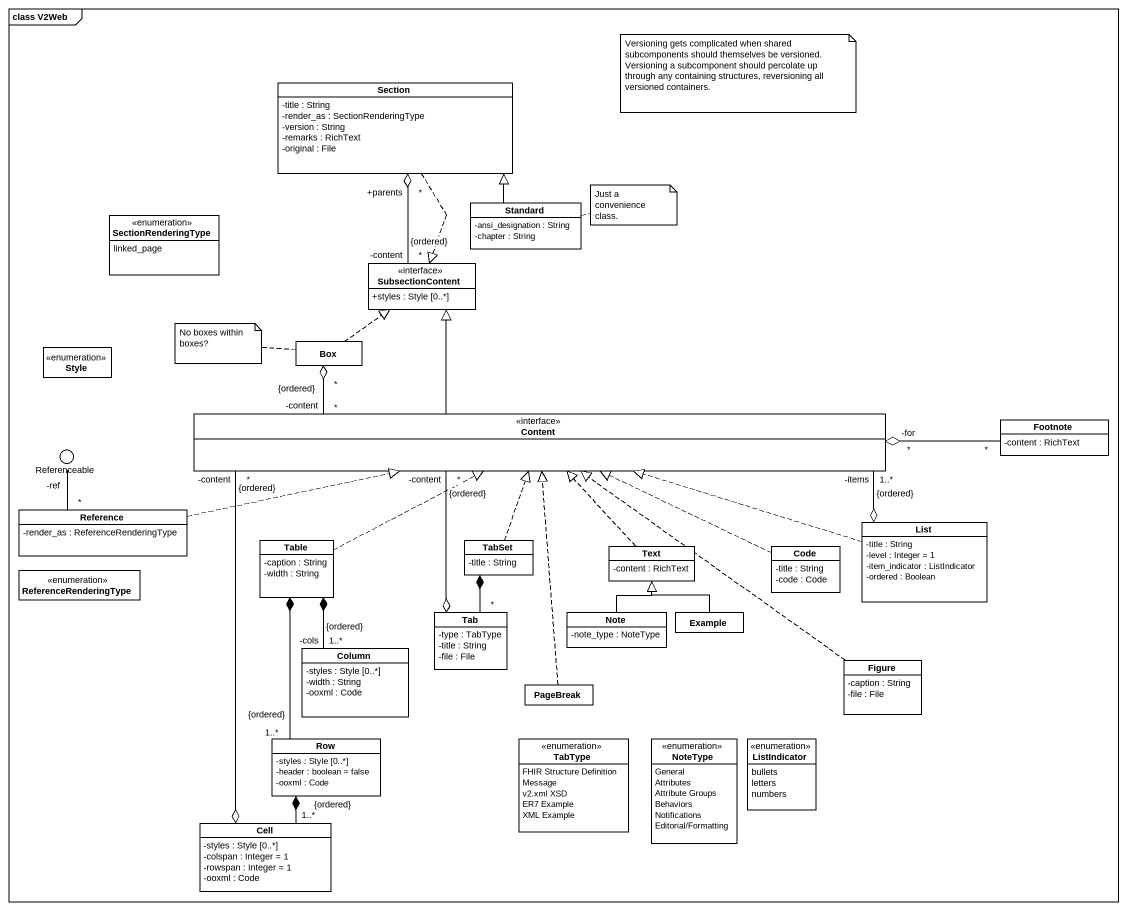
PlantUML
@startuml
mainframe class V2Web
allowmixing
hide circle
hide empty members
skinparam classAttributeIconSize 0
class Section {
  -title : String
  -render_as : SectionRenderingType
  -version : String
  -remarks : RichText
  -original : File
}
class Standard {
  -ansi_designation : String
  -chapter : String
}
enum SectionRenderingType {
  linked_page
}
interface SubsectionContent {
  +styles : Style [0..*]
}
enum Style
class "Box" as Box_
interface Content
class Footnote {
  -content : RichText
}
() Referenceable
class Reference {
  -render_as : ReferenceRenderingType
}
class Table {
  -caption : String
  -width : String
}
class TabSet {
  -title : String
}
class Text {
  -content : RichText
}
class Code {
  -title : String
  -code : Code
}
class List {
  -title : String
  -level : Integer = 1
  -item_indicator : ListIndicator
  -ordered : Boolean
}
enum ReferenceRenderingType
class Tab {
  -type : TabType
  -title : String
  -file : File
}
class "Note" as Note_ {
  -note_type : NoteType
}
class Example
class Column {
  -styles : Style [0..*]
  -width : String
  -ooxml : Code
}
class Figure {
  -caption : String
  -file : File
}
class PageBreak
class Row {
  -styles : Style [0..*]
  -header : boolean = false
  -ooxml : Code
}
enum TabType {
  FHIR Structure Definition
  Message
  v2.xml XSD
  ER7 Example
  XML Example
}
enum NoteType {
  General
  Attributes
  Attribute Groups
  Behaviors
  Notifications
  Editorial/Formatting
}
enum ListIndicator {
  bullets
  letters
  numbers
}
class Cell {
  -styles : Style [0..*]
  -colspan : Integer = 1
  -rowspan : Integer = 1
  -ooxml : Code
}
Section "+parents\n*" o-- "-content\n*\n{ordered}" SubsectionContent
Section ..|> SubsectionContent
Standard -up-|> Section
Box_ .up.|> SubsectionContent
Box_ "*" o-right- "*\n-content\n{ordered}" Content
Content -up-|> SubsectionContent
Footnote "*" -left-o "*\n-for" Content
Referenceable "-ref" -- "*" Reference
Reference .right.|> Content
Table .right.|> Content
Table *-- "1..*\n{ordered}\n-cols" Column
Table *-- "1..*\n{ordered}" Row
TabSet .up.|> Content
TabSet *-- "*" Tab
Text .up.|> Content
Code .left.|> Content
List .left.|> Content
List o-left- "1..*\n{ordered}\n-items" Content
Tab o-up- "-content\n{ordered}\n*" Content
Note_ -up-|> Text
Example -up-|> Text
Figure .up.|> Content
PageBreak .up.|> Content
Row *-- "1..*\n{ordered}" Cell
Cell o-up- "*\n{ordered}\n-content" Content
note as N1
  Versioning gets complicated when shared subcomponents should themselves be versioned. Versioning a subcomponent should percolate up through any containing structures, reversioning all versioned containers.
end note
note right of Standard : Just a convenience class.
note left of Box_ : No boxes within boxes?
@enduml
